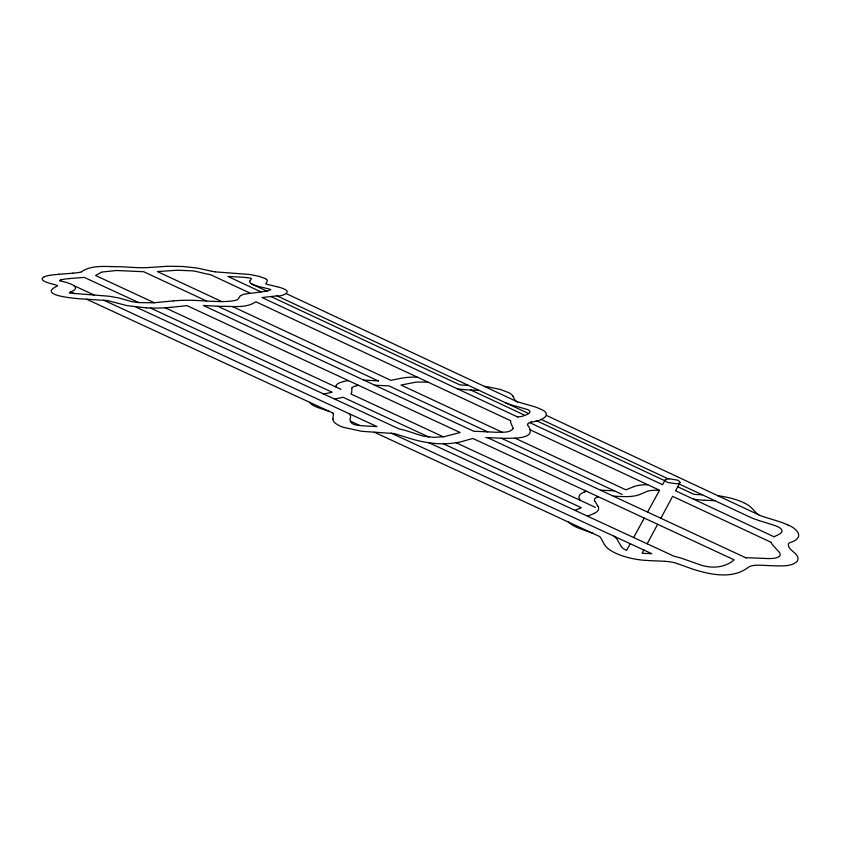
<?xml version="1.0" encoding="UTF-8"?>
<svg xmlns="http://www.w3.org/2000/svg" width="841" height="841" viewBox="0 0 841 841"><rect width="100%" height="100%" fill="white"/><g stroke="black" fill="none" stroke-linecap="round" stroke-linejoin="round"><path stroke-width="1.26" d="M270.886 289.672L267.028 291.154L243.732 294.213L240.421 295.738L238.003 299.217A14.013 3.248 7.5 0 1 236.763 299.953L234.755 300.542M351.895 388.258L351.717 392.158A30.024 8.442 8.3 0 1 350.865 393.935L443.333 436.826M332.899 418.976L333.372 414.277A10.933 3.238 8.3 0 0 332.994 413.194M336.127 387.091L336.232 385.987M265.788 283.806L267.175 281.272A19.206 4.194 7.8 0 0 265.567 278.707M251.448 278.592L249.83 281.094M669.32 478.771A10.597 3.122 12.5 0 0 666.072 479.275A9.356 2.754 12.5 0 0 665.189 479.938L666.104 481.567A5.519 1.629 12.5 0 0 668.143 482.545L676.364 483.764A10.639 3.122 12.4 0 0 678.645 483.438L680.064 482.429L678.992 480.936A5.498 1.619 12.5 0 0 677.226 480.085L669.32 478.771M643.849 550.025L642.103 553.283L651.775 553.693L391.16 433.126M647.181 543.801L657.641 524.3M660.868 518.277L672.632 496.337L771.155 542.329M675.88 490.282L679.991 482.608M630.235 543.728L626.587 550.371L625.925 550.077A13.004 4.415 12.8 0 1 621.373 546.534M633.63 537.525L644.28 518.088M647.57 512.085L659.554 490.229L530.019 429.762M665.189 479.938L662.571 484.71L529.536 422.539M101.319 272.274L95.59 275.512L154.324 302.76M517.635 416.978L262.024 297.546L276.647 295.916C280.905 296.852 292.479 292.405 284.395 289.125A18.796 4.216 7.9 0 0 276.678 286.634M517.362 416.852C521.883 417.325 537.431 411.89 525.572 408.968L513.147 405.436A22.696 6.087 10.4 0 1 505.231 402.597M81.367 271.822C92.247 264.221 107.375 267.007 120 266.692L135.117 267.533A37.33 7.979 6.8 0 0 149.593 267.438M60.615 280.053L60.247 280.221A6.581 1.514 6.1 0 0 59.722 280.736M44.373 276.773C35.196 281.241 57.64 284.952 57.335 285.467M587.575 516.195L593.757 513.62M639.549 494.582L647.034 491.47A23.411 7.149 12.6 0 1 657.178 490.303A19.553 5.961 12.6 0 1 659.418 490.461M574.929 510.34L579.912 508.332A23.338 7.548 11.5 0 0 581.257 507.67L443.27 443.722M633.757 486.655L625.893 489.819L514.976 438.161M101.75 272.053L116.563 270.508L143.632 271.717L206.592 301.015M597.131 497.126L598.308 496.726M531.144 421.961C539.848 421.772 554.965 414.75 539.985 408.852A23.643 6.476 10.5 0 0 531.48 405.804L519.118 402.334A7.085 1.903 10.4 0 1 514.986 400.137L512.968 396.153M343.685 381.478L345.094 381.173A45.151 12.636 9 0 1 346.944 380.857L348.458 380.637M334.613 399.044L343.065 397.278L428.868 437.047M330.471 392.631L332.153 392.221L150.434 307.995M323.711 393.998L330.397 392.642M356.952 385.62L358.571 385.336M171.122 307.333L187.017 305.63L460.143 432.537L444.269 436.668L433.945 437.373L422.991 436.09L407.896 431.233A28.131 8.578 9.2 0 0 399.139 428.931L135.748 306.954M173.193 300.91L153.598 302.802L139.175 302.613L132.247 301.74L119.086 298.04L109.456 296.274L69.824 293.078M84.205 277.393L138.733 302.581M69.383 278.56L83.711 277.435M58.534 274.292L72.925 273.209M149.677 267.47L167.716 266.25L182.844 266.502L197.088 268.027L211.9 271.296M417.346 377.167L414.266 377.125A44.1 12.005 9.6 0 0 401.42 378.229L390.897 380.353L232.536 306.587M600.548 490.187L614.319 490.808M767.717 558.561L751.318 557.867A42.828 14.108 14.5 0 0 745.935 557.835M647.801 560.558L664.579 561.252M363.869 380.132L378.103 380.847M697.126 494.55L702.235 494.781M613.31 496.158L622.182 496.558A37.761 11.543 11.9 0 0 639.475 494.55M704.274 500.237L714.934 500.721M485.688 437.509L502.792 438.319C510.193 438.045 538.871 440.211 527.749 425.168M468.416 385.399L462.855 385.115A20.783 5.456 9.7 0 1 459.901 384.905L270.918 296.537M374.739 385.199L384.221 385.672A38.612 10.344 8.9 0 0 388.742 385.809L487.696 431.864M479.17 390.434L468.521 389.898A33.304 8.757 9.7 0 1 457.252 388.784M146.071 307.817L127.233 305.672L107.543 300.573L82.902 298.986C77.088 298.65 36.436 295.727 57.02 286.171A7.233 1.682 5.9 0 0 57.514 285.625M214.697 301.456L197.204 300.51A59.574 14.56 7.3 0 0 173.288 300.952M103.643 300.142L376.947 426.545L364.805 425.966C359.422 425.21 347.259 426.009 350.602 416.747A28.058 8.326 8.3 0 0 349.152 413.677M427.869 382.077L416.263 382.087L400.978 385.052L502.308 432.263M215.285 271.822L215.643 271.864A22.854 4.878 7.5 0 0 221.12 272.305L249.567 274.46L259.291 276.384L265.483 278.707M250.944 278.276L250.597 278.203A9.619 2.113 7.8 0 0 246.991 277.667M266.502 284.226L276.678 286.634M204.931 273.556L195.648 271.328A8.421 1.84 7.3 0 0 192.4 270.855L177.44 270.213L157.446 271.601L221.887 301.625M270.014 289.199L259.806 286.749A18.124 4.005 7.9 0 1 252.615 284.426L251.785 283.995M59.816 280.852C63.495 281.535 85.761 286.56 69.887 292.216A7.38 1.745 6.1 0 0 69.404 292.826M759.202 520.611L773.699 525.152A11.69 3.553 13.9 0 1 781.384 529.252C784.642 533.373 775.77 535.275 774.172 536.852L675.607 490.797M329.199 411.344L319.181 407.99A23.222 6.749 8.4 0 1 309.53 402.25M343.958 427.459L361.819 431.317L394.177 433.546L411.533 438.928C427.438 443.701 444.763 445.499 461.068 441.756L472.863 438.445L734.151 559.843C724.458 568.169 711.023 568.726 699.502 564.605L684.111 559.16A32.526 11.196 13.4 0 0 674.083 556.258L429.026 442.776M593.599 533.551L581.226 529.115A27.48 9.114 12.1 0 1 568.306 521.851M677.531 563.68L693.005 569.231C710.729 574.729 732.742 579.607 748.721 567.013A26.239 8.652 14.5 0 1 759.97 565.215L776.569 565.909C783.486 565.846 791.896 566.466 797.236 561.262C801.62 553.662 786.545 550.54 788.553 543.685A23.485 7.233 14.5 0 1 789.699 542.708C805.215 538.135 797.941 528.81 787.712 524.889M74.05 285.709L93.982 294.928M70.549 291.795L74.933 293.824M86.518 299.186L332.794 413.015M350.413 421.152L359.895 425.535M374.308 432.2L599.465 536.442A13.971 4.762 12.1 0 1 600.884 538.072L604.427 544.548M487.391 437.593L745.925 557.835M165.235 307.817L340.973 389.341M456.221 442.808L595.396 507.365M249.83 293.025L210.565 274.681A20.373 4.405 7.5 0 1 204.92 273.556M217.819 306.25L378.471 381.026M501.436 438.256L622.161 494.455M743.528 502.624L745.094 503.402A26.702 7.979 13.2 0 1 751.349 507.733L756.564 513.157A10.891 3.227 13.7 0 0 763.554 516.742L777.978 521.189A28.72 8.715 13.9 0 1 787.723 524.889M286.297 293.635L517.825 402.04M546.471 415.454L758.75 514.85M266.965 291.165L251.922 284.132A2.828 0.631 7.8 0 1 251.512 283.827M277.036 295.874L528.663 413.583M540.752 419.239L668.143 478.834M679.244 484.027L748.826 516.574A5.635 1.693 13.6 0 0 749.709 516.952L750.161 517.162A27.448 8.137 13.7 0 0 759.202 520.611M260.91 291.859L227.9 276.426L241.178 277.162A22.802 5.046 7.8 0 1 246.981 277.646M470.823 390.014L524.227 414.981M536.148 420.553L664.768 480.695M677.762 486.771L693.836 494.287A19.185 5.666 12.7 0 0 697.126 494.55M594.745 500.858L597.867 506.24M621.289 546.524L617.515 540.027A31.548 10.754 12.1 0 0 613.951 536.18M579.607 499.049L580.322 500.374M171.007 307.301A57.44 13.456 6.7 0 1 146.092 307.838M234.597 300.521A37.057 8.515 7.3 0 1 214.623 301.393M527.454 425.115A20.068 5.645 10.8 0 1 531.428 422.077M251.638 283.964A19.564 4.321 7.9 0 1 249.903 281.104M60.426 280.011A30.308 7.033 6.3 0 1 69.519 278.623M717.983 495.759A33.198 9.955 13.3 0 1 722.188 496.358M722.209 496.411A27.879 8.336 13.2 0 1 743.644 502.603M704.264 500.227A33.198 9.808 12.7 0 1 693.278 499.06M594.555 500.837A18.828 5.971 12.1 0 1 597.341 497.21M579.396 499.028A34.66 10.986 12.1 0 1 584.053 492.237M771.165 542.329A34.018 10.491 14.4 0 0 773.163 545.546L779.744 552.716L780.217 555.218A24.915 7.916 14 0 1 767.686 558.529M215.275 271.801A8.263 1.777 7.5 0 1 211.89 271.307M81.503 271.885A28.92 6.392 6.1 0 1 72.778 273.146M44.142 276.721A46.024 10.67 6.3 0 1 58.712 274.366M633.788 486.666A39.138 11.953 12.6 0 1 647.77 484.731M583.854 492.164A40.231 12.752 12.2 0 1 586.64 491.302M598.088 506.261A35.532 11.501 11.5 0 1 593.567 513.546M604.563 544.569A30.413 10.344 12.8 0 0 620.637 555.27A33.472 11.354 12.7 0 0 647.707 560.463M664.695 561.357A16.82 5.792 13.4 0 1 677.604 563.607M484.479 386.429A32.221 8.662 10.1 0 1 488.106 386.902L500.164 389.404L508.837 392.705A22.749 6.076 10.1 0 1 512.936 396.153M351.643 388.216A19.942 5.572 8.9 0 1 356.952 385.767M335.969 385.945A35.606 9.945 8.9 0 1 343.864 381.551M343.801 427.512A25.903 7.769 8.8 0 1 333.11 419.018M513.241 428.468C509.709 433.43 501.667 431.938 496.232 432.274L479.317 431.465A45.067 13.498 10.4 0 0 473.946 431.338L203.322 305.472L219.943 306.366C231.58 305.893 245.908 308.836 255.832 301.761L510.781 420.784A31.369 8.831 10.8 0 0 510.886 423.044L513.241 428.468"/></g></svg>
